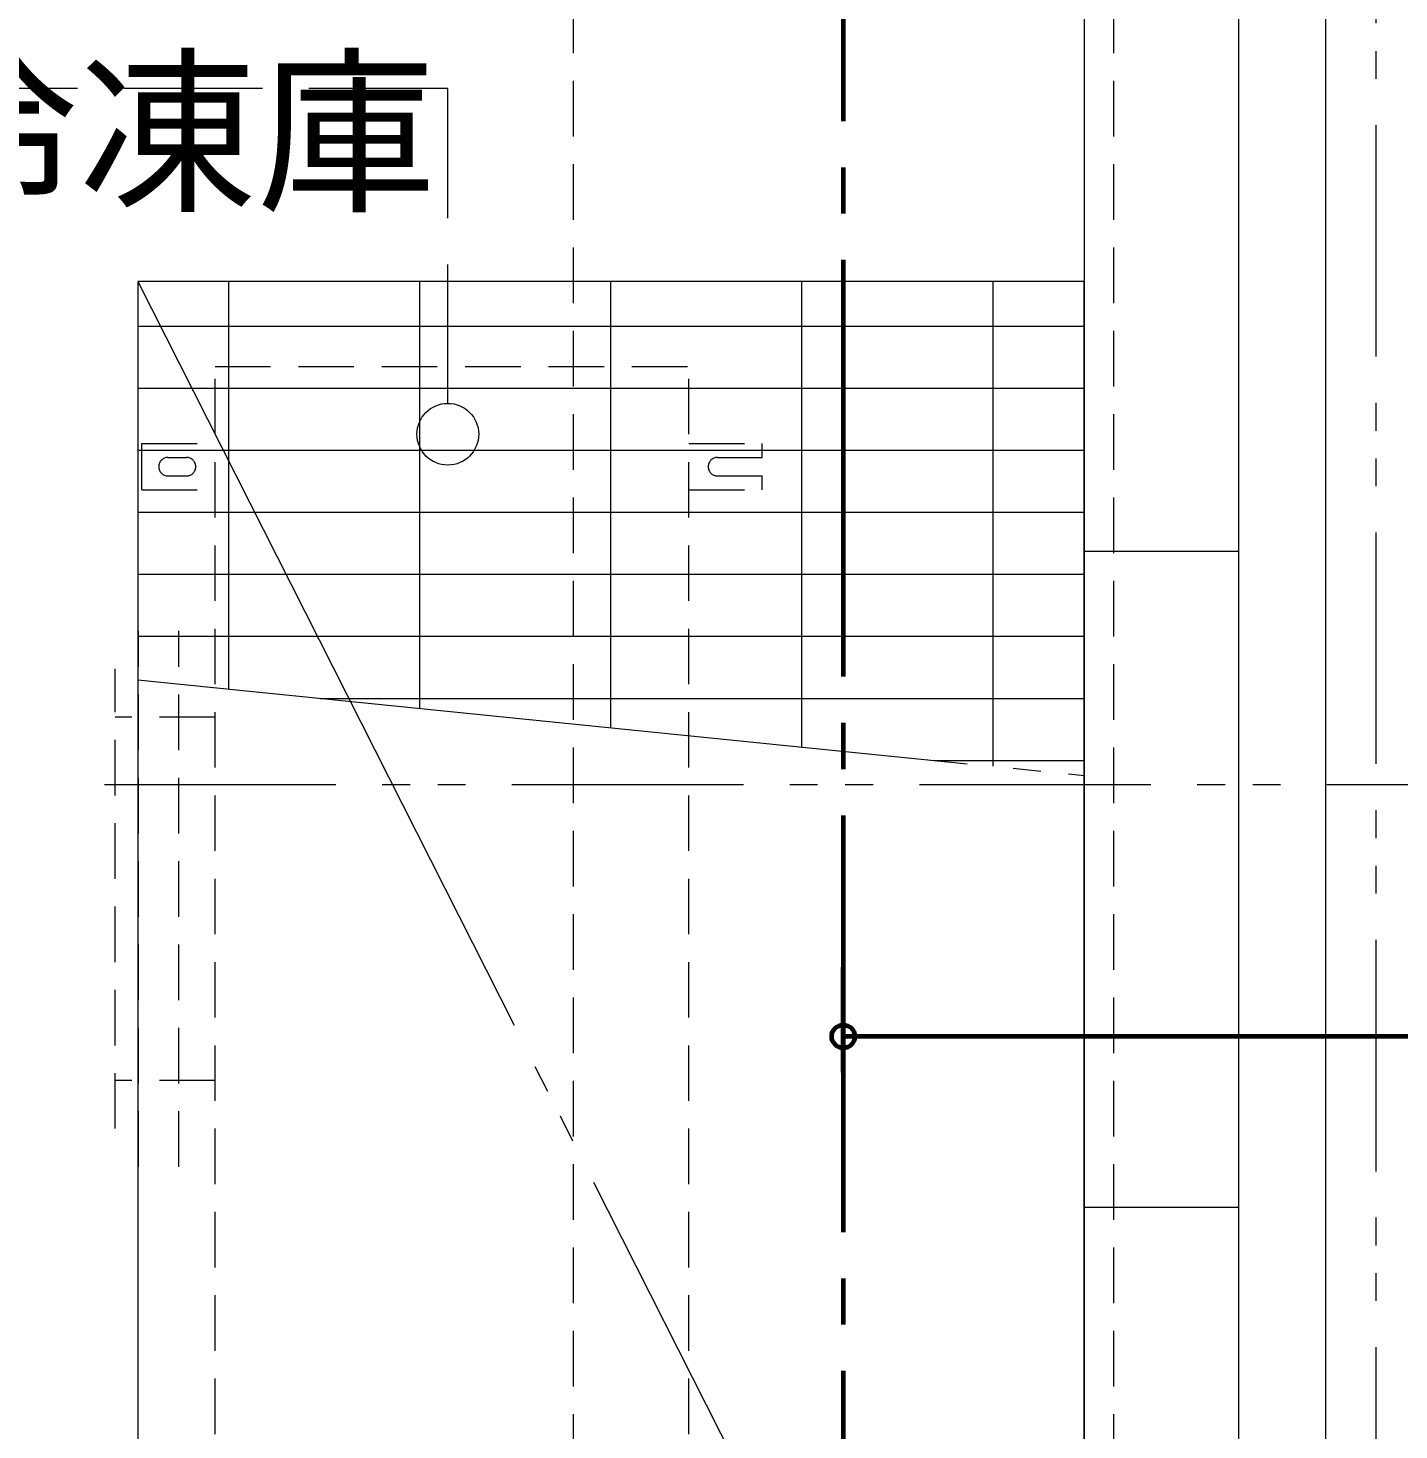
# Model space of a CAD drawing. Units: millimetres at full size, sheet at 1:30. Extents: x -16828 to 149130, y 47892 to 100313.
# Drawn here: x 5657 to 6545, y 54028 to 54936 of the extents above; entities that cross this region are included whole.
import ezdxf
from ezdxf.enums import TextEntityAlignment as Align

# ---------------------------------------------------------------- set-up
doc = ezdxf.new("R2010")
doc.units = ezdxf.units.MM
doc.header["$LTSCALE"] = 30
doc.header["$PDMODE"] = 32
doc.header["$PDSIZE"] = 15
for name, pattern in [('CHAIN2', [12, 9, -1, 1, -1]), ('DASHED1', [1.8, 1.2, -0.6]), ('DASHED3', [4, 3, -1]), ('DOUBLE_CHAIN1', [8.8, 5, -1, 0.6, -0.6, 0.6, -1]), ('LONG_DOUBLE_CHAIN', [21.8, 18, -1, 0.6, -0.6, 0.6, -1])]:
    doc.linetypes.add(name, pattern=pattern)
for name, color, linetype, lineweight in [('0-0', 7, 'CHAIN2', 15), ('0-1', 7, 'Continuous', 15), ('2-2_間仕切り芯', 7, 'DOUBLE_CHAIN1', 15), ('2-3_間仕切り', 7, 'Continuous', 15), ('3-1_AIHO57-排水立上げ', 7, 'Continuous', 15), ('3-4_AIHO30-厨房機器', 7, 'Continuous', 15), ('3-6_AIHO33-厨房機器隠れ線', 7, 'DASHED1', 15), ('3-7_AIHO47-厨房機器アウトライン', 7, 'Continuous', 15), ('3-8_AIHO30-厨房機器LL', 7, 'Continuous', 15), ('3-9_AIHO32-厨房機器補助線', 7, 'LONG_DOUBLE_CHAIN', 15), ('4-2_AIHO20-排水溝', 7, 'Continuous', 15), ('9-E_配管－給湯１：ＣＵＰ(Ｍ)', 1, 'Continuous', 60)]:
    doc.layers.add(name, color=color, linetype=linetype, lineweight=lineweight)
doc.layers.add('4-8_AIHO12-部屋名', color=7, linetype='Continuous')
doc.styles.add('ＭＳ ゴシック', font='')
doc.styles.get('ＭＳ ゴシック').set_extended_font_data('MS Gothic')

msp = doc.modelspace()

# ---------------------------------------------------------------- linework, layer by layer
at = {"layer": '0-0', "color": 1, "lineweight": 60}
msp.add_line((6184.96, 68105.86), (6184.96, 49250.86), dxfattribs=at)
at = {"layer": '0-1', "linetype": 'DASHED1'}
for p, q in [((6009.96, 55225.86), (6009.96, 51225.86)), ((6359.96, 55225.86), (6359.96, 51225.86))]:
    msp.add_line(p, q, dxfattribs=at)
at = {"layer": '2-2_間仕切り芯'}
for p, q in [((6529.96, 56721.19), (6529.96, 50005.86)), ((5706.27, 54445.86), (8457.24, 54445.86))]:
    msp.add_line(p, q, dxfattribs=at)
at = {"layer": '2-3_間仕切り'}
msp.add_line((6497.46, 55788.36), (6497.46, 52778.36), dxfattribs=at)
at = {"layer": '3-1_AIHO57-排水立上げ', "linetype": 'DASHED3'}
msp.add_line((5928.76, 54692.91), (5928.76, 54896.86), dxfattribs=at)
msp.add_lwpolyline([(5928.76, 54896.86), (5510.96, 54896.86), (5510.96, 55754.86)], dxfattribs=at)
at = {"layer": '3-1_AIHO57-排水立上げ'}
msp.add_circle((5928.76, 54672.91), 20, dxfattribs=at)
at = {"layer": '3-4_AIHO30-厨房機器'}
for p, q in [((5727.96, 54771.86), (5727.96, 53559.86)), ((6340.96, 54771.86), (5727.96, 54771.86)), ((6340.96, 53559.86), (6340.96, 54771.86)), ((6440.96, 54596.86), (6340.96, 54596.86)), ((6440.96, 54171.86), (6340.96, 54171.86))]:
    msp.add_line(p, q, dxfattribs=at)
msp.add_lwpolyline([(3160.96, 55871.86), (5660.96, 55871.86), (5660.96, 55046.86), (6440.96, 55046.86), (6440.96, 52846.86), (3160.96, 52846.86)], close=True, dxfattribs=at)
msp.add_lwpolyline([(5210.46, 55771.86), (5560.96, 55771.86), (5560.96, 54946.86), (6340.96, 54946.86), (6340.96, 52946.86), (3260.96, 52946.86), (3260.96, 55771.86), (4311.46, 55771.86)], dxfattribs=at)
at = {"layer": '3-6_AIHO33-厨房機器隠れ線'}
for p, q in [((5777.96, 54716.86), (6084.96, 54716.86)), ((5777.96, 53376.86), (5777.96, 54716.86)), ((5777.96, 53376.86), (5777.96, 54716.86)), ((5777.96, 54716.86), (6084.96, 54716.86)), ((6084.96, 53376.86), (6084.96, 54716.86)), ((6084.96, 53376.86), (6084.96, 54716.86)), ((5730.46, 54666.86), (5777.96, 54666.86)), ((5730.46, 54636.86), (5730.46, 54666.86)), ((6084.96, 54666.86), (6132.46, 54666.86)), ((6132.46, 54657.86), (6132.46, 54666.86)), ((5747.46, 54657.86), (5759.46, 54657.86)), ((6103.46, 54657.86), (6132.46, 54657.86)), ((5747.46, 54645.86), (5759.46, 54645.86)), ((6103.46, 54645.86), (6132.46, 54645.86)), ((6132.46, 54636.86), (6132.46, 54645.86)), ((5730.46, 54636.86), (5777.96, 54636.86)), ((6084.96, 54636.86), (6132.46, 54636.86)), ((5728.46, 54198.21), (5728.46, 54545.51)), ((5754.46, 54198.21), (5754.46, 54545.51)), ((5713.16, 54222.86), (5713.16, 54520.86)), ((5777.96, 54489.57), (5713.16, 54489.57)), ((5777.96, 54254.15), (5713.16, 54254.15))]:
    msp.add_line(p, q, dxfattribs=at)
for centre, start, end in [((5747.46, 54651.86), 90, 270), ((5759.46, 54651.86), 270, 90), ((6103.46, 54651.86), 90, 270)]:
    msp.add_arc(centre, 6, start, end, dxfattribs=at)
at = {"layer": '3-7_AIHO47-厨房機器アウトライン'}
for p, q in [((5727.96, 54771.86), (5727.96, 53559.86)), ((6340.96, 54771.86), (5727.96, 54771.86)), ((6340.96, 53559.86), (6340.96, 54771.86))]:
    msp.add_line(p, q, dxfattribs=at)
at = {"layer": '3-8_AIHO30-厨房機器LL'}
for p, q in [((5786.96, 54507.71), (5786.96, 54771.86)), ((5910.71, 54495.21), (5910.71, 54771.86)), ((6034.46, 54482.71), (6034.46, 54771.86)), ((6158.21, 54470.21), (6158.21, 54771.86)), ((6281.96, 54457.71), (6281.96, 54771.86)), ((5727.96, 54742.93), (6340.96, 54742.93)), ((5727.96, 54702.73), (6340.96, 54702.73)), ((5727.96, 54662.53), (6340.96, 54662.53)), ((5727.96, 54622.33), (6340.96, 54622.33)), ((5727.96, 54582.13), (6340.96, 54582.13)), ((5727.96, 54541.93), (6340.96, 54541.93)), ((5846.13, 54501.73), (6340.96, 54501.73)), ((6244.12, 54461.53), (6340.96, 54461.53))]:
    msp.add_line(p, q, dxfattribs=at)
at = {"layer": '3-9_AIHO32-厨房機器補助線'}
for p, q in [((5727.96, 54771.86), (6340.96, 53559.86)), ((5727.96, 54513.67), (6340.96, 54451.75))]:
    msp.add_line(p, q, dxfattribs=at)
at = {"layer": '4-2_AIHO20-排水溝'}
msp.add_lwpolyline([(5160.96, 55871.86), (5660.96, 55871.86), (5660.96, 55046.86), (6440.96, 55046.86), (6440.96, 52846.86), (3160.96, 52846.86)], dxfattribs=at)
at = {"layer": '9-E_配管－給湯１：ＣＵＰ(Ｍ)'}
for p, q in [((6184.96, 54259.36), (6184.96, 54327.61)), ((8073.96, 54282.61), (6184.96, 54282.61))]:
    msp.add_line(p, q, dxfattribs=at)
msp.add_point((6184.96, 54282.61), dxfattribs=at)

# ---------------------------------------------------------------- texts
at = {"layer": '4-8_AIHO12-部屋名', "style": 'ＭＳ ゴシック'}
msp.add_text('プレハブ冷凍庫', height=84.92, dxfattribs=at).set_placement((5110.15, 54800.67), align=Align.BOTTOM_LEFT)

doc.saveas('drawing.dxf')
